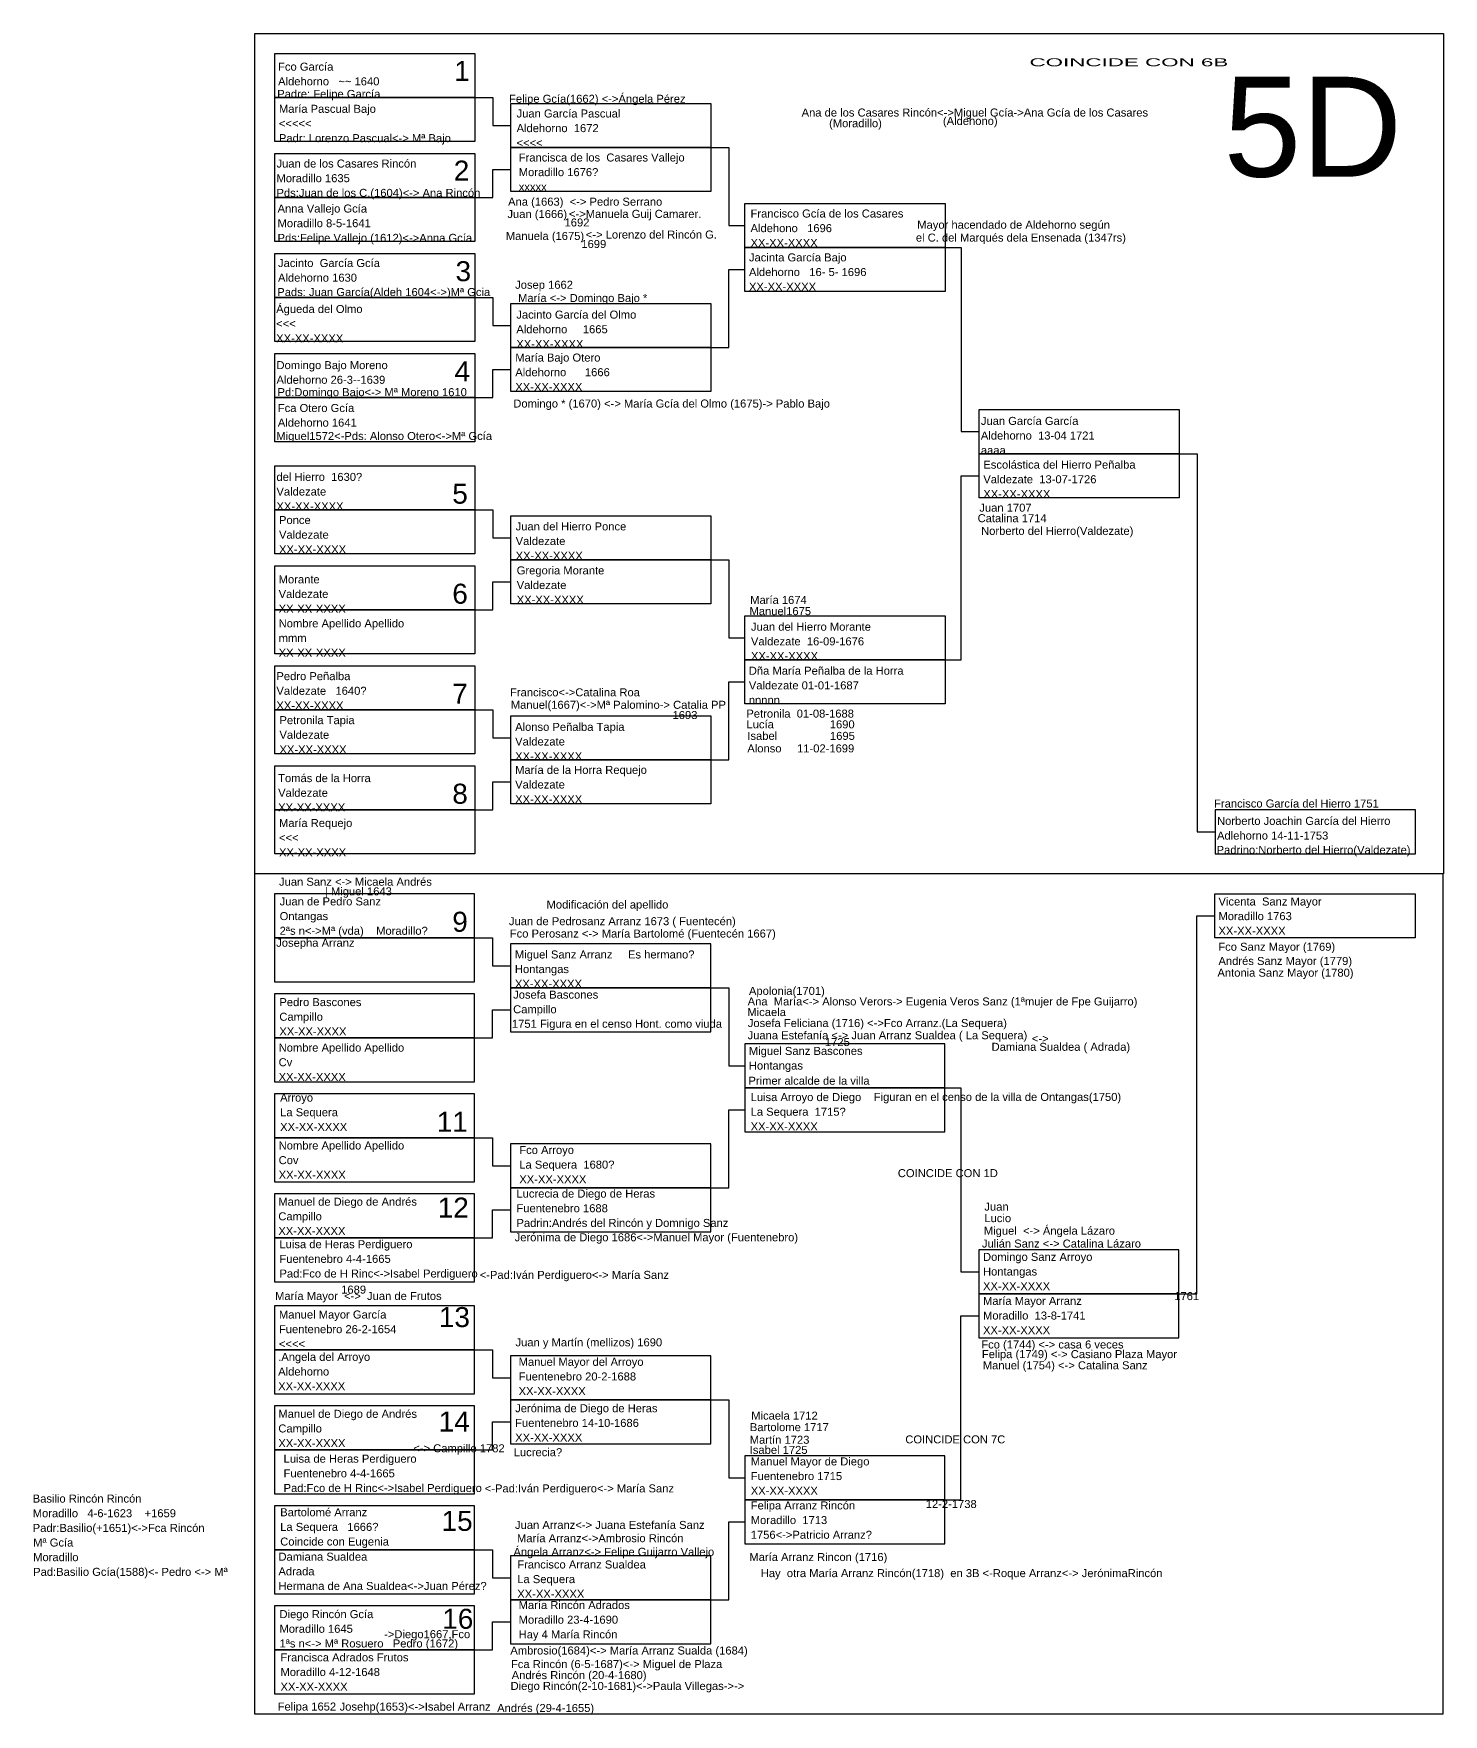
# Model space of a CAD drawing. Header units: millimetres. Extents: x -16844 to 23151, y -8543 to 4892.
# Drawn here: x -1809.2 to -1457, y -1498.6 to -1078.5 of the extents above; entities that cross this region are included whole.
import ezdxf
from ezdxf.enums import TextEntityAlignment as Align

# ---------------------------------------------------------------- set-up
doc = ezdxf.new("R2010")
doc.units = ezdxf.units.MM
doc.layers.add('Sanz', color=230, linetype='Continuous')
doc.styles.add('Arial', font='arial.ttf', dxfattribs={"height": 0.01})

# ---------------------------------------------------------------- blocks, each defined once
blk = doc.blocks.new('Hoja superior')
for points in [[(0, 210), (297, 210), (297, 0), (0, 0)], [(5, 205), (55, 205), (55, 194), (5, 194)], [(5, 194), (55, 194), (55, 183), (5, 183)], [(64, 192.5), (114, 192.5), (114, 181.5), (64, 181.5)], [(64, 181.5), (114, 181.5), (114, 170.5), (64, 170.5)], [(5, 180), (55, 180), (55, 169), (5, 169)], [(5, 169), (55, 169), (55, 158), (5, 158)], [(122.5, 167.5), (172.5, 167.5), (172.5, 156.5), (122.5, 156.5)], [(122.5, 156.5), (172.5, 156.5), (172.5, 145.5), (122.5, 145.5)], [(5, 155), (55, 155), (55, 144), (5, 144)], [(5, 144), (55, 144), (55, 133), (5, 133)], [(64, 142.5), (114, 142.5), (114, 131.5), (64, 131.5)], [(64, 131.5), (114, 131.5), (114, 120.5), (64, 120.5)], [(5, 130), (55, 130), (55, 119), (5, 119)], [(5, 119), (55, 119), (55, 108), (5, 108)], [(181, 116), (231, 116), (231, 105), (181, 105)], [(5, 102), (55, 102), (55, 91), (5, 91)], [(181, 105), (231, 105), (231, 94), (181, 94)], [(5, 91), (55, 91), (55, 80), (5, 80)], [(64, 89.5), (114, 89.5), (114, 78.5), (64, 78.5)], [(5, 77), (55, 77), (55, 66), (5, 66)], [(64, 78.5), (114, 78.5), (114, 67.5), (64, 67.5)], [(5, 66), (55, 66), (55, 55), (5, 55)], [(122.5, 64.5), (172.5, 64.5), (172.5, 53.5), (122.5, 53.5)], [(5, 52), (55, 52), (55, 41), (5, 41)], [(122.5, 53.5), (172.5, 53.5), (172.5, 42.5), (122.5, 42.5)], [(5, 41), (55, 41), (55, 30), (5, 30)], [(64, 39.5), (114, 39.5), (114, 28.5), (64, 28.5)], [(5, 27), (55, 27), (55, 16), (5, 16)], [(64, 28.5), (114, 28.5), (114, 17.5), (64, 17.5)], [(5, 16), (55, 16), (55, 5), (5, 5)], [(240, 5), (290, 5), (290, 16), (240, 16)]]:
    blk.add_lwpolyline(points, close=True)
for points in [[(55, 194), (59.5, 194), (59.5, 187), (64, 187)], [(114, 181.5), (118.5, 181.5), (118.5, 162), (122.5, 162)], [(55, 169), (59.5, 169), (59.5, 176), (64, 176)], [(172.5, 156.5), (176.5, 156.5), (176.5, 110.5), (181, 110.5)], [(114, 131.5), (118.5, 131.5), (118.5, 151), (122.5, 151)], [(55, 144), (59.5, 144), (59.5, 137), (64, 137)], [(55, 119), (59.5, 119), (59.5, 126), (64, 126)], [(231, 105), (235.5, 105), (235.5, 10.5), (240, 10.5)], [(172.5, 53.5), (176.5, 53.5), (176.5, 99.5), (181, 99.5)], [(55, 91), (59.5, 91), (59.5, 84), (64, 84)], [(114, 78.5), (118.5, 78.5), (118.5, 59), (122.5, 59)], [(55, 66), (59.5, 66), (59.5, 73), (64, 73)], [(114, 28.5), (118.5, 28.5), (118.5, 48), (122.5, 48)], [(55, 41), (59.5, 41), (59.5, 34), (64, 34)], [(55, 16), (59.5, 16), (59.5, 23), (64, 23)]]:
    blk.add_lwpolyline(points)
blk = doc.blocks.new('Hoja inferior')
for points in [[(0, -210), (297, -210), (297, 0), (0, 0)], [(5, -16), (55, -16), (55, -5), (5, -5)], [(240, -5), (290, -5), (290, -16), (240, -16)], [(5, -27), (55, -27), (55, -16), (5, -16)], [(64, -28.5), (114, -28.5), (114, -17.5), (64, -17.5)], [(64, -39.5), (114, -39.5), (114, -28.5), (64, -28.5)], [(5, -41), (55, -41), (55, -30), (5, -30)], [(5, -52), (55, -52), (55, -41), (5, -41)], [(122.5, -53.5), (172.5, -53.5), (172.5, -42.5), (122.5, -42.5)], [(122.5, -64.5), (172.5, -64.5), (172.5, -53.5), (122.5, -53.5)], [(5, -66), (55, -66), (55, -55), (5, -55)], [(5, -77), (55, -77), (55, -66), (5, -66)], [(64, -78.5), (114, -78.5), (114, -67.5), (64, -67.5)], [(64, -89.5), (114, -89.5), (114, -78.5), (64, -78.5)], [(5, -91), (55, -91), (55, -80), (5, -80)], [(5, -102), (55, -102), (55, -91), (5, -91)], [(181, -105), (231, -105), (231, -94), (181, -94)], [(181, -116), (231, -116), (231, -105), (181, -105)], [(5, -119), (55, -119), (55, -108), (5, -108)], [(5, -130), (55, -130), (55, -119), (5, -119)], [(64, -131.5), (114, -131.5), (114, -120.5), (64, -120.5)], [(5, -144), (55, -144), (55, -133), (5, -133)], [(64, -142.5), (114, -142.5), (114, -131.5), (64, -131.5)], [(5, -155), (55, -155), (55, -144), (5, -144)], [(122.5, -156.5), (172.5, -156.5), (172.5, -145.5), (122.5, -145.5)], [(5, -169), (55, -169), (55, -158), (5, -158)], [(122.5, -167.5), (172.5, -167.5), (172.5, -156.5), (122.5, -156.5)], [(5, -180), (55, -180), (55, -169), (5, -169)], [(64, -181.5), (114, -181.5), (114, -170.5), (64, -170.5)], [(5, -194), (55, -194), (55, -183), (5, -183)], [(64, -192.5), (114, -192.5), (114, -181.5), (64, -181.5)], [(5, -205), (55, -205), (55, -194), (5, -194)]]:
    blk.add_lwpolyline(points, close=True)
for points in [[(231, -105), (235.5, -105), (235.5, -10.5), (240, -10.5)], [(55, -16), (59.5, -16), (59.5, -23), (64, -23)], [(114, -28.5), (118.5, -28.5), (118.5, -48), (122.5, -48)], [(55, -41), (59.5, -41), (59.5, -34), (64, -34)], [(172.5, -53.5), (176.5, -53.5), (176.5, -99.5), (181, -99.5)], [(114, -78.5), (118.5, -78.5), (118.5, -59), (122.5, -59)], [(55, -66), (59.5, -66), (59.5, -73), (64, -73)], [(55, -91), (59.5, -91), (59.5, -84), (64, -84)], [(172.5, -156.5), (176.5, -156.5), (176.5, -110.5), (181, -110.5)], [(55, -119), (59.5, -119), (59.5, -126), (64, -126)], [(114, -131.5), (118.5, -131.5), (118.5, -151), (122.5, -151)], [(55, -144), (59.5, -144), (59.5, -137), (64, -137)], [(114, -181.5), (118.5, -181.5), (118.5, -162), (122.5, -162)], [(55, -169), (59.5, -169), (59.5, -176), (64, -176)], [(55, -194), (59.5, -194), (59.5, -187), (64, -187)]]:
    blk.add_lwpolyline(points)
blk = doc.blocks.new('Casilla')
at = {"style": 'Arial'}
for tag, p in [('NOMBRE', (0.88, 8.08)), ('LUGAR_NACIMIENTO', (0.88, 4.42)), ('FECHA', (0.88, 0.75))]:
    blk.add_attdef(tag, p, '', height=2, dxfattribs=at)
blk = doc.blocks.new('Hermanos')
at = {"style": 'Arial'}
blk.add_attdef('NOMBRE', (0, 0), '', height=2, dxfattribs=at)

msp = doc.modelspace()

# ---------------------------------------------------------------- block references
ref = msp.add_blockref('Casilla', (-1749.04, -1095.85))
ref.add_attrib('NOMBRE', 'Fco García', (-1748.16, -1087.77), dxfattribs={"height": 2, "style": 'Arial'})
ref.add_attrib('LUGAR_NACIMIENTO', 'Aldehorno   ~~ 1640', (-1748.16, -1091.44), dxfattribs={"height": 2, "style": 'Arial'})
ref = msp.add_blockref('Hermanos', (-1574.38, -1086.68))
ref.add_attrib('NOMBRE', '         COINCIDE CON 6B', (-1574.38, -1086.68), dxfattribs={"color": 30, "height": 2, "style": 'Arial', "width": 2})
for name, p, values in [('Hermanos', (-1748.38, -1094.59), {'NOMBRE': 'Padre: Felipe García'}), ('Casilla', (-1748.83, -1106.39), {'NOMBRE': 'María Pascual Bajo', 'LUGAR_NACIMIENTO': '<<<<<', 'FECHA': 'Padr: Lorenzo Pascual<-> Mª Bajo'}), ('Casilla', (-1689.45, -1107.56), {'NOMBRE': 'Juan García Pascual', 'LUGAR_NACIMIENTO': 'Aldehorno  1672', 'FECHA': '<<<<'}), ('Hermanos', (-1610.49, -1101.91), {'NOMBRE': '(Moradillo)'}), ('Hermanos', (-1582.04, -1101.34), {'NOMBRE': '(Aldehono)'}), ('Casilla', (-1688.91, -1118.56), {'NOMBRE': 'Francisca de los  Casares Vallejo', 'LUGAR_NACIMIENTO': 'Moradillo 1676?', 'FECHA': 'xxxxx'}), ('Casilla', (-1749.44, -1120.07), {'NOMBRE': 'Juan de los Casares Rincón', 'LUGAR_NACIMIENTO': 'Moradillo 1635', 'FECHA': 'Pds:Juan de los C.(1604)<-> Ana Rincón'}), ('Casilla', (-1749.17, -1131.32), {'NOMBRE': 'Anna Vallejo Gcía', 'LUGAR_NACIMIENTO': 'Moradillo 8-5-1641', 'FECHA': 'Pds:Felipe Vallejo (1612)<->Anna Gcía'}), ('Hermanos', (-1690.69, -1121.52), {'NOMBRE': 'Ana (1663)  <-> Pedro Serrano'}), ('Hermanos', (-1690.86, -1124.61), {'NOMBRE': 'Juan (1666)'}), ('Hermanos', (-1691.33, -1126.72), {'NOMBRE': '                   1692'}), ('Hermanos', (-1675.49, -1124.57), {'NOMBRE': '<->Manuela Guij Camarer.'}), ('Casilla', (-1630.99, -1132.56), {'NOMBRE': 'Francisco Gcía de los Casares', 'LUGAR_NACIMIENTO': 'Aldehono   1696', 'FECHA': 'XX-XX-XXXX'}), ('Hermanos', (-1687.13, -1132.1), {'NOMBRE': '                   1699'}), ('Casilla', (-1631.38, -1143.53), {'NOMBRE': 'Jacinta García Bajo', 'LUGAR_NACIMIENTO': 'Aldehorno   16- 5- 1696', 'FECHA': 'XX-XX-XXXX'}), ('Hermanos', (-1748.37, -1144.11), {'NOMBRE': 'Pads: Juan García(Aldeh 1604<->)Mª Gcia'}), ('Hermanos', (-1688.93, -1142.29), {'NOMBRE': 'Josep 1662'}), ('Casilla', (-1749.52, -1156.42), {'NOMBRE': 'Águeda del Olmo', 'LUGAR_NACIMIENTO': '<<<', 'FECHA': 'XX-XX-XXXX'}), ('Hermanos', (-1688.2, -1145.6), {'NOMBRE': 'María <-> Domingo Bajo *'}), ('Casilla', (-1689.51, -1157.83), {'NOMBRE': 'Jacinto García del Olmo', 'LUGAR_NACIMIENTO': 'Aldehorno     1665', 'FECHA': 'XX-XX-XXXX'}), ('Casilla', (-1689.77, -1168.57), {'NOMBRE': 'María Bajo Otero', 'LUGAR_NACIMIENTO': 'Aldehorno      1666', 'FECHA': 'XX-XX-XXXX'}), ('Hermanos', (-1748.3, -1169.13), {'NOMBRE': 'Pd:Domingo Bajo<-> Mª Moreno 1610'}), ('Hermanos', (-1689.39, -1171.98), {'NOMBRE': 'Domingo * (1670) <-> María Gcía del Olmo (1675)-> Pablo Bajo'}), ('Casilla', (-1573.44, -1184.4), {'NOMBRE': 'Juan García García', 'LUGAR_NACIMIENTO': 'Aldehorno  13-04 1721', 'FECHA': 'aaaa'}), ('Casilla', (-1749.45, -1198.4), {'NOMBRE': 'del Hierro  1630?', 'LUGAR_NACIMIENTO': 'Valdezate', 'FECHA': 'XX-XX-XXXX'}), ('Casilla', (-1572.83, -1195.33), {'NOMBRE': 'Escolástica del Hierro Peñalba', 'LUGAR_NACIMIENTO': 'Valdezate  13-07-1726', 'FECHA': 'XX-XX-XXXX'}), ('Hermanos', (-1572.94, -1198.01), {'NOMBRE': 'Juan 1707'}), ('Casilla', (-1748.81, -1209.18), {'NOMBRE': 'Ponce', 'LUGAR_NACIMIENTO': 'Valdezate', 'FECHA': 'XX-XX-XXXX'}), ('Casilla', (-1689.68, -1210.77), {'NOMBRE': 'Juan del Hierro Ponce', 'LUGAR_NACIMIENTO': 'Valdezate', 'FECHA': 'XX-XX-XXXX'}), ('Hermanos', (-1573.38, -1200.64), {'NOMBRE': 'Catalina 1714'}), ('Hermanos', (-1572.5, -1203.81), {'NOMBRE': 'Norberto del Hierro(Valdezate)'}), ('Casilla', (-1748.9, -1224), {'NOMBRE': 'Morante', 'LUGAR_NACIMIENTO': 'Valdezate', 'FECHA': 'XX-XX-XXXX'}), ('Casilla', (-1689.42, -1221.77), {'NOMBRE': 'Gregoria Morante', 'LUGAR_NACIMIENTO': 'Valdezate', 'FECHA': 'XX-XX-XXXX'}), ('Hermanos', (-1630.37, -1223.87), {'NOMBRE': 'Manuel1675'}), ('Hermanos', (-1630.2, -1221.07), {'NOMBRE': 'María 1674'}), ('Casilla', (-1748.9, -1235), {'NOMBRE': 'Nombre Apellido Apellido', 'LUGAR_NACIMIENTO': 'mmm', 'FECHA': 'XX-XX-XXXX'}), ('Casilla', (-1630.89, -1235.84), {'NOMBRE': 'Juan del Hierro Morante', 'LUGAR_NACIMIENTO': 'Valdezate  16-09-1676', 'FECHA': 'XX-XX-XXXX'}), ('Casilla', (-1749.46, -1248.2), {'NOMBRE': 'Pedro Peñalba', 'LUGAR_NACIMIENTO': 'Valdezate   1640?', 'FECHA': 'XX-XX-XXXX'}), ('Casilla', (-1631.42, -1246.84), {'NOMBRE': 'Dña María Peñalba de la Horra', 'LUGAR_NACIMIENTO': 'Valdezate 01-01-1687', 'FECHA': 'nnnnn'}), ('Hermanos', (-1690.21, -1244.16), {'NOMBRE': 'Francisco<->Catalina Roa'}), ('Hermanos', (-1631.15, -1249.48), {'NOMBRE': 'Petronila  01-08-1688'}), ('Casilla', (-1748.7, -1259.2), {'NOMBRE': 'Petronila Tapia', 'LUGAR_NACIMIENTO': 'Valdezate', 'FECHA': 'XX-XX-XXXX'}), ('Casilla', (-1689.81, -1260.88), {'NOMBRE': 'Alonso Peñalba Tapia', 'LUGAR_NACIMIENTO': 'Valdezate', 'FECHA': 'XX-XX-XXXX'}), ('Hermanos', (-1631.12, -1252.17), {'NOMBRE': 'Lucía                  1690'}), ('Hermanos', (-1631.69, -1258.18), {'NOMBRE': ' Alonso     11-02-1699'}), ('Hermanos', (-1631.69, -1255.05), {'NOMBRE': ' Isabel                 1695'}), ('Casilla', (-1749.03, -1273.69), {'NOMBRE': 'Tomás de la Horra', 'LUGAR_NACIMIENTO': 'Valdezate', 'FECHA': 'XX-XX-XXXX'}), ('Casilla', (-1689.81, -1271.63), {'NOMBRE': 'María de la Horra Requejo', 'LUGAR_NACIMIENTO': 'Valdezate', 'FECHA': 'XX-XX-XXXX'}), ('Casilla', (-1748.81, -1284.91), {'NOMBRE': 'María Requejo', 'LUGAR_NACIMIENTO': '<<<', 'FECHA': 'XX-XX-XXXX'}), ('Hermanos', (-1513.65, -1283.55), {'NOMBRE': 'Padrino:Norberto del Hierro(Valdezate)'}), ('Hermanos', (-1747.93, -1291.51), {'NOMBRE': 'Juan Sanz <-> Micaela Andrés'}), ('Hermanos', (-1736.46, -1293.91), {'NOMBRE': '| Miguel 1643'}), ('Casilla', (-1514.07, -1304.53), {'NOMBRE': 'Vicenta  Sanz Mayor', 'LUGAR_NACIMIENTO': 'Moradillo 1763', 'FECHA': 'XX-XX-XXXX'}), ('Hermanos', (-1748.63, -1306.76), {'NOMBRE': 'Josepha Arranz'}), ('Hermanos', (-1513.22, -1307.76), {'NOMBRE': 'Fco Sanz Mayor (1769)'}), ('Casilla', (-1689.87, -1317.77), {'NOMBRE': 'Miguel Sanz Arranz     Es hermano?', 'LUGAR_NACIMIENTO': 'Hontangas', 'FECHA': 'XX-XX-XXXX'}), ('Hermanos', (-1513.19, -1311.31), {'NOMBRE': 'Andrés Sanz Mayor (1779)'}), ('Hermanos', (-1513.45, -1314.24), {'NOMBRE': 'Antonia Sanz Mayor (1780)'}), ('Hermanos', (-1631.28, -1318.79), {'NOMBRE': ' Apolonia(1701)'}), ('Casilla', (-1748.72, -1329.68), {'NOMBRE': 'Pedro Bascones', 'LUGAR_NACIMIENTO': 'Campillo', 'FECHA': 'XX-XX-XXXX'}), ('Hermanos', (-1631.61, -1321.43), {'NOMBRE': ' Ana  María<-> Alonso Verors-> Eugenia Veros Sanz (1ªmujer de Fpe Guijarro)'}), ('Hermanos', (-1631.68, -1324.09), {'NOMBRE': ' Micaela'}), ('Hermanos', (-1630.8, -1326.83), {'NOMBRE': 'Josefa Feliciana (1716) <->Fco Arranz.(La Sequera)'}), ('Casilla', (-1748.9, -1341.05), {'NOMBRE': 'Nombre Apellido Apellido', 'LUGAR_NACIMIENTO': 'Cv', 'FECHA': 'XX-XX-XXXX'}), ('Hermanos', (-1630.85, -1329.88), {'NOMBRE': 'Juana Estefanía <-> Juan Arranz Sualdea ( La Sequera)'}), ('Hermanos', (-1611.52, -1331.59), {'NOMBRE': '1725'}), ('Hermanos', (-1570.66, -1332.77), {'NOMBRE': ' Damiana Sualdea ( Adrada)'}), ('Hermanos', (-1559.83, -1330.7), {'NOMBRE': '<-> '}), ('Casilla', (-1748.53, -1353.55), {'NOMBRE': 'Arroyo', 'LUGAR_NACIMIENTO': 'La Sequera', 'FECHA': 'XX-XX-XXXX'}), ('Casilla', (-1630.97, -1353.42), {'NOMBRE': 'Luisa Arroyo de Diego', 'LUGAR_NACIMIENTO': 'La Sequera  1715?', 'FECHA': 'XX-XX-XXXX'}), ('Casilla', (-1748.9, -1365.52), {'NOMBRE': 'Nombre Apellido Apellido', 'LUGAR_NACIMIENTO': 'Cov', 'FECHA': 'XX-XX-XXXX'}), ('Casilla', (-1688.77, -1366.64), {'NOMBRE': 'Fco Arroyo', 'LUGAR_NACIMIENTO': 'La Sequera  1680?', 'FECHA': 'XX-XX-XXXX'}), ('Casilla', (-1689.48, -1377.54), {'NOMBRE': 'Lucrecia de Diego de Heras', 'LUGAR_NACIMIENTO': 'Fuentenebro 1688', 'FECHA': 'Padrin:Andrés del Rincón y Domnigo Sanz'}), ('Hermanos', (-1571.68, -1372.72), {'NOMBRE': 'Juan'}), ('Hermanos', (-1571.68, -1375.6), {'NOMBRE': 'Lucio'}), ('Hermanos', (-1571.81, -1378.74), {'NOMBRE': 'Miguel  <-> Ángela Lázaro'}), ('Casilla', (-1748.7, -1390.19), {'NOMBRE': 'Luisa de Heras Perdiguero', 'LUGAR_NACIMIENTO': 'Fuentenebro 4-4-1665', 'FECHA': 'Pad:Fco de H Rinc<->Isabel Perdiguero'}), ('Casilla', (-1572.9, -1393.36), {'NOMBRE': 'Domingo Sanz Arroyo', 'LUGAR_NACIMIENTO': 'Hontangas', 'FECHA': 'XX-XX-XXXX'}), ('Hermanos', (-1697.78, -1389.77), {'NOMBRE': '<-Pad:Iván Perdiguero<-> María Sanz'}), ('Hermanos', (-1732.39, -1393.46), {'NOMBRE': '1689'}), ('Casilla', (-1572.9, -1404.36), {'NOMBRE': 'María Mayor Arranz ', 'LUGAR_NACIMIENTO': 'Moradillo  13-8-1741', 'FECHA': 'XX-XX-XXXX'}), ('Hermanos', (-1524.24, -1395.08), {'NOMBRE': '1761'}), ('Casilla', (-1748.83, -1407.77), {'NOMBRE': 'Manuel Mayor García', 'LUGAR_NACIMIENTO': 'Fuentenebro 26-2-1654', 'FECHA': '<<<<'}), ('Hermanos', (-1688.84, -1406.64), {'NOMBRE': 'Juan y Martín (mellizos) 1690'}), ('Hermanos', (-1572.46, -1407.18), {'NOMBRE': 'Fco (1744) <-> casa 6 veces'}), ('Casilla', (-1749.02, -1418.36), {'NOMBRE': '.Angela del Arroyo', 'LUGAR_NACIMIENTO': 'Aldehorno', 'FECHA': 'XX-XX-XXXX'}), ('Casilla', (-1688.94, -1419.59), {'NOMBRE': 'Manuel Mayor del Arroyo', 'LUGAR_NACIMIENTO': 'Fuentenebro 20-2-1688', 'FECHA': 'XX-XX-XXXX'}), ('Hermanos', (-1572.3, -1409.59), {'NOMBRE': 'Felipa (1749) <-> Casiano Plaza Mayor'}), ('Hermanos', (-1572.07, -1412.38), {'NOMBRE': 'Manuel (1754) <-> Catalina Sanz'}), ('Casilla', (-1748.97, -1432.59), {'NOMBRE': 'Manuel de Diego de Andrés', 'LUGAR_NACIMIENTO': 'Campillo', 'FECHA': 'XX-XX-XXXX'}), ('Hermanos', (-1629.94, -1424.96), {'NOMBRE': 'Micaela 1712'}), ('Hermanos', (-1630.28, -1427.84), {'NOMBRE': 'Bartolome 1717'}), ('Hermanos', (-1714.38, -1433.12), {'NOMBRE': '<-> Campillo 1782'}), ('Hermanos', (-1689.28, -1434.11), {'NOMBRE': 'Lucrecia?'}), ('Hermanos', (-1631.09, -1430.99), {'NOMBRE': ' Martín 1723'}), ('Hermanos', (-1631.09, -1433.53), {'NOMBRE': ' Isabel 1725'}), ('Casilla', (-1747.67, -1443.8), {'NOMBRE': 'Luisa de Heras Perdiguero', 'LUGAR_NACIMIENTO': 'Fuentenebro 4-4-1665', 'FECHA': 'Pad:Fco de H Rinc<->Isabel Perdiguero'}), ('Casilla', (-1630.94, -1444.49), {'NOMBRE': 'Manuel Mayor de Diego', 'LUGAR_NACIMIENTO': 'Fuentenebro 1715', 'FECHA': 'XX-XX-XXXX'}), ('Hermanos', (-1696.52, -1443.15), {'NOMBRE': '<-Pad:Iván Perdiguero<-> María Sanz'}), ('Casilla', (-1810.35, -1453.78), {'NOMBRE': 'Basilio Rincón Rincón', 'LUGAR_NACIMIENTO': 'Moradillo   4-6-1623    +1659', 'FECHA': 'Padr:Basilio(+1651)<->Fca Rincón '}), ('Hermanos', (-1586.34, -1447.05), {'NOMBRE': '12-2-1738'}), ('Casilla', (-1630.94, -1455.49), {'NOMBRE': 'Felipa Arranz Rincón', 'LUGAR_NACIMIENTO': 'Moradillo  1713', 'FECHA': '1756<->Patricio Arranz?'}), ('Hermanos', (-1688.96, -1452.28), {'NOMBRE': 'Juan Arranz<-> Juana Estefanía Sanz'}), ('Hermanos', (-1688.47, -1455.6), {'NOMBRE': 'María Arranz<->Ambrosio Rincón'}), ('Casilla', (-1810.24, -1464.76), {'NOMBRE': 'Mª Gcía', 'LUGAR_NACIMIENTO': 'Moradillo', 'FECHA': 'Pad:Basilio Gcía(1588)<- Pedro <-> Mª'}), ('Casilla', (-1689.28, -1470.25), {'NOMBRE': 'Francisco Arranz Sualdea', 'LUGAR_NACIMIENTO': 'La Sequera', 'FECHA': 'XX-XX-XXXX'}), ('Hermanos', (-1630.41, -1460.3), {'NOMBRE': 'María Arranz Rincon (1716)'}), ('Hermanos', (-1627.56, -1464.33), {'NOMBRE': 'Hay  otra María Arranz Rincón(1718)  en 3B <-Roque Arranz<-> JerónimaRincón'}), ('Casilla', (-1688.94, -1480.39), {'NOMBRE': 'María Rincón Adrados', 'LUGAR_NACIMIENTO': 'Moradillo 23-4-1690 ', 'FECHA': 'Hay 4 María Rincón'}), ('Casilla', (-1748.69, -1482.66), {'NOMBRE': 'Diego Rincón Gcía  ', 'LUGAR_NACIMIENTO': 'Moradillo 1645                    ', 'FECHA': '1ªs n<-> Mª Rosuero   Pedro (1672)'}), ('Hermanos', (-1690.13, -1483.67), {'NOMBRE': 'Ambrosio(1684)<-> María Arranz Sualda (1684)'}), ('Casilla', (-1748.44, -1493.47), {'NOMBRE': 'Francisca Adrados Frutos', 'LUGAR_NACIMIENTO': 'Moradillo 4-12-1648', 'FECHA': 'XX-XX-XXXX'}), ('Hermanos', (-1690.07, -1492.53), {'NOMBRE': 'Diego Rincón(2-10-1681)<->Paula Villegas->->'}), ('Hermanos', (-1689.79, -1489.82), {'NOMBRE': 'Andrés Rincón (20-4-1680)'}), ('Hermanos', (-1748.26, -1497.68), {'NOMBRE': 'Felipa 1652'}), ('Hermanos', (-1732.79, -1497.7), {'NOMBRE': 'Josehp(1653)<->Isabel Arranz'}), ('Hermanos', (-1693.42, -1498.04), {'NOMBRE': 'Andrés (29-4-1655)'})]:
    msp.add_blockref(name, p).add_auto_attribs(values)
ref = msp.add_blockref('Casilla', (-1692.1, -1096.55))
ref.add_attrib('FECHA', ' Felipe Gcía(1662) <->Ángela Pérez', (-1691.22, -1095.8), dxfattribs={"height": 2, "style": 'Arial'})
ref = msp.add_blockref('Casilla', (-1618.23, -1099.99))
ref.add_attrib('FECHA', 'Ana de los Casares Rincón<->Miguel Gcía->Ana Gcía de los Casares', (-1617.35, -1099.24), dxfattribs={"height": 2, "style": 'Arial'})
ref = msp.add_blockref('Hermanos', (-1588.46, -1127.28))
ref.add_attrib('NOMBRE', 'Mayor hacendado de Aldehorno según', (-1588.46, -1127.28), dxfattribs={"color": 4, "height": 2, "style": 'Arial'})
ref = msp.add_blockref('Casilla', (-1692.14, -1138.18))
ref.add_attrib('NOMBRE', 'Manuela (1675)', (-1691.26, -1130.09), dxfattribs={"height": 2, "style": 'Arial'})
ref = msp.add_blockref('Hermanos', (-1671.28, -1129.74))
ref.add_attrib('NOMBRE', '<-> Lorenzo del Rincón G.', (-1671.28, -1129.74), dxfattribs={"color": 6, "height": 2, "style": 'Arial'})
ref = msp.add_blockref('Hermanos', (-1588.8, -1130.5))
ref.add_attrib('NOMBRE', 'el C. del Marqués dela Ensenada (1347rs)', (-1588.8, -1130.5), dxfattribs={"color": 4, "height": 2, "style": 'Arial'})
ref = msp.add_blockref('Casilla', (-1749.06, -1144.94))
ref.add_attrib('NOMBRE', 'Jacinto  García Gcía', (-1748.18, -1136.86), dxfattribs={"height": 2, "style": 'Arial'})
ref.add_attrib('LUGAR_NACIMIENTO', 'Aldehorno 1630', (-1748.18, -1140.52), dxfattribs={"height": 2, "style": 'Arial'})
ref = msp.add_blockref('Casilla', (-1749.44, -1170.46))
ref.add_attrib('NOMBRE', 'Domingo Bajo Moreno', (-1748.56, -1162.38), dxfattribs={"height": 2, "style": 'Arial'})
ref.add_attrib('LUGAR_NACIMIENTO', 'Aldehorno 26-3--1639', (-1748.56, -1166.04), dxfattribs={"height": 2, "style": 'Arial'})
ref = msp.add_blockref('Casilla', (-1749.11, -1181.17))
ref.add_attrib('NOMBRE', 'Fca Otero Gcía', (-1748.23, -1173.09), dxfattribs={"height": 2, "style": 'Arial'})
ref.add_attrib('LUGAR_NACIMIENTO', 'Aldehorno 1641', (-1748.23, -1176.75), dxfattribs={"height": 2, "style": 'Arial'})
ref = msp.add_blockref('Casilla', (-1749.47, -1180.84))
ref.add_attrib('FECHA', 'Miguel1572<-Pds: Alonso Otero<->Mª Gcía', (-1748.6, -1180.09), dxfattribs={"height": 2, "style": 'Arial'})
ref = msp.add_blockref('Hermanos', (-1690.01, -1247.28))
ref.add_attrib('NOMBRE', 'Manuel(1667)<->Mª Palomino-> Catalia PP', (-1690.01, -1247.28), dxfattribs={"color": 3, "height": 2, "style": 'Arial'})
ref = msp.add_blockref('Hermanos', (-1649.6, -1249.84))
ref.add_attrib('NOMBRE', '1693', (-1649.6, -1249.84), dxfattribs={"color": 3, "height": 2, "style": 'Arial'})
ref = msp.add_blockref('Casilla', (-1515.16, -1280.04))
ref.add_attrib('NOMBRE', 'Francisco García del Hierro 1751', (-1514.28, -1271.96), dxfattribs={"height": 2, "style": 'Arial'})
ref = msp.add_blockref('Casilla', (-1514.42, -1284.38))
ref.add_attrib('NOMBRE', 'Norberto Joachin García del Hierro', (-1513.55, -1276.3), dxfattribs={"height": 2, "style": 'Arial'})
ref.add_attrib('LUGAR_NACIMIENTO', 'Adlehorno 14-11-1753', (-1513.55, -1279.97), dxfattribs={"height": 2, "style": 'Arial'})
ref = msp.add_blockref('Casilla', (-1748.65, -1304.52))
ref.add_attrib('NOMBRE', 'Juan de Pedro Sanz', (-1747.77, -1296.43), dxfattribs={"color": 4, "height": 2, "style": 'Arial'})
ref.add_attrib('LUGAR_NACIMIENTO', 'Ontangas', (-1747.77, -1300.1), dxfattribs={"height": 2, "style": 'Arial'})
ref.add_attrib('FECHA', '2ªs n<->Mª (vda)    Moradillo?', (-1747.77, -1303.77), dxfattribs={"color": 2, "height": 2, "style": 'Arial'})
ref = msp.add_blockref('Hermanos', (-1681.08, -1297.21))
ref.add_attrib('NOMBRE', 'Modificación del apellido', (-1681.08, -1297.21), dxfattribs={"color": 4, "height": 2, "style": 'Arial'})
ref = msp.add_blockref('Hermanos', (-1690.49, -1301.37))
ref.add_attrib('NOMBRE', 'Juan de Pedrosanz Arranz 1673 ( Fuentecén)', (-1690.49, -1301.37), dxfattribs={"color": 4, "height": 2, "style": 'Arial'})
ref = msp.add_blockref('Hermanos', (-1690.26, -1304.46))
ref.add_attrib('NOMBRE', 'Fco Perosanz <-> María Bartolomé (Fuentecén 1667)', (-1690.26, -1304.46), dxfattribs={"color": 4, "height": 2, "style": 'Arial'})
ref = msp.add_blockref('Casilla', (-1690.31, -1327.81))
ref.add_attrib('NOMBRE', 'Josefa Bascones   ', (-1689.43, -1319.73), dxfattribs={"height": 2, "style": 'Arial'})
ref.add_attrib('LUGAR_NACIMIENTO', 'Campillo', (-1689.43, -1323.39), dxfattribs={"height": 2, "style": 'Arial'})
ref = msp.add_blockref('Hermanos', (-1689.73, -1327.01))
ref.add_attrib('NOMBRE', '1751 Figura en el censo Hont. como viuda', (-1689.73, -1327.01), dxfattribs={"color": 4, "height": 2, "style": 'Arial'})
ref = msp.add_blockref('Casilla', (-1631.4, -1341.88))
ref.add_attrib('NOMBRE', 'Miguel Sanz Bascones', (-1630.53, -1333.8), dxfattribs={"height": 2, "style": 'Arial'})
ref.add_attrib('LUGAR_NACIMIENTO', 'Hontangas', (-1630.53, -1337.46), dxfattribs={"height": 2, "style": 'Arial'})
ref = msp.add_blockref('Hermanos', (-1630.64, -1341.25))
ref.add_attrib('NOMBRE', 'Primer alcalde de la villa', (-1630.64, -1341.25), dxfattribs={"color": 4, "height": 2, "style": 'Arial'})
ref = msp.add_blockref('Hermanos', (-1599.32, -1345.3))
ref.add_attrib('NOMBRE', 'Figuran en el censo de la villa de Ontangas(1750) ', (-1599.32, -1345.3), dxfattribs={"color": 4, "height": 2, "style": 'Arial'})
ref = msp.add_blockref('Hermanos', (-1593.31, -1364.35))
ref.add_attrib('NOMBRE', 'COINCIDE CON 1D', (-1593.31, -1364.35), dxfattribs={"color": 6, "height": 2, "style": 'Arial'})
ref = msp.add_blockref('Casilla', (-1748.98, -1379.56))
ref.add_attrib('NOMBRE', 'Manuel de Diego de Andrés', (-1748.1, -1371.48), dxfattribs={"color": 0, "height": 2, "style": 'Arial'})
ref.add_attrib('LUGAR_NACIMIENTO', 'Campillo', (-1748.1, -1375.14), dxfattribs={"height": 2, "style": 'Arial'})
ref.add_attrib('FECHA', 'XX-XX-XXXX', (-1748.1, -1378.81), dxfattribs={"height": 2, "style": 'Arial'})
ref = msp.add_blockref('Hermanos', (-1689.05, -1380.38))
ref.add_attrib('NOMBRE', 'Jerónima de Diego 1686<->Manuel Mayor (Fuentenebro)', (-1689.05, -1380.38), dxfattribs={"color": 30, "height": 2, "style": 'Arial'})
ref = msp.add_blockref('Hermanos', (-1572.3, -1381.95))
ref.add_attrib('NOMBRE', 'Julián Sanz <-> Catalina Lázaro', (-1572.3, -1381.95), dxfattribs={"color": 3, "height": 2, "style": 'Arial'})
ref = msp.add_blockref('Hermanos', (-1748.91, -1395.05))
ref.add_attrib('NOMBRE', 'María Mayor  <->  Juan de Frutos', (-1748.91, -1395.05), dxfattribs={"color": 2, "height": 2, "style": 'Arial'})
ref = msp.add_blockref('Casilla', (-1689.8, -1431.2))
ref.add_attrib('NOMBRE', 'Jerónima de Diego de Heras', (-1688.92, -1423.11), dxfattribs={"color": 30, "height": 2, "style": 'Arial'})
ref.add_attrib('LUGAR_NACIMIENTO', 'Fuentenebro 14-10-1686', (-1688.92, -1426.78), dxfattribs={"height": 2, "style": 'Arial'})
ref.add_attrib('FECHA', 'XX-XX-XXXX', (-1688.92, -1430.45), dxfattribs={"height": 2, "style": 'Arial'})
ref = msp.add_blockref('Hermanos', (-1591.44, -1430.9))
ref.add_attrib('NOMBRE', 'COINCIDE CON 7C', (-1591.44, -1430.9), dxfattribs={"color": 30, "height": 2, "style": 'Arial'})
ref = msp.add_blockref('Casilla', (-1748.5, -1457.19))
ref.add_attrib('NOMBRE', 'Bartolomé Arranz', (-1747.63, -1449.11), dxfattribs={"height": 2, "style": 'Arial'})
ref.add_attrib('LUGAR_NACIMIENTO', 'La Sequera   1666?', (-1747.63, -1452.77), dxfattribs={"height": 2, "style": 'Arial'})
ref.add_attrib('FECHA', 'Coincide con Eugenia', (-1747.63, -1456.44), dxfattribs={"color": 30, "height": 2, "style": 'Arial'})
ref = msp.add_blockref('Hermanos', (-1689.35, -1459.01))
ref.add_attrib('NOMBRE', 'Ángela Arranz<-> Felipe Guijarro Vallejo', (-1689.35, -1459.01), dxfattribs={"color": 3, "height": 2, "style": 'Arial'})
ref = msp.add_blockref('Casilla', (-1748.95, -1468.29))
ref.add_attrib('NOMBRE', 'Damiana Sualdea', (-1748.07, -1460.21), dxfattribs={"height": 2, "style": 'Arial'})
ref.add_attrib('LUGAR_NACIMIENTO', 'Adrada', (-1748.07, -1463.88), dxfattribs={"height": 2, "style": 'Arial'})
ref.add_attrib('FECHA', 'Hermana de Ana Sualdea<->Juan Pérez?', (-1748.07, -1467.54), dxfattribs={"color": 1, "height": 2, "style": 'Arial'})
ref = msp.add_blockref('Hermanos', (-1721.67, -1479.59))
ref.add_attrib('NOMBRE', '->Diego1667,Fco', (-1721.67, -1479.59), dxfattribs={"color": 0, "height": 2, "style": 'Arial'})
ref = msp.add_blockref('Hermanos', (-1689.97, -1487.06))
ref.add_attrib('NOMBRE', 'Fca Rincón (6-5-1687)<-> Miguel de Plaza', (-1689.97, -1487.06), dxfattribs={"color": 30, "height": 2, "style": 'Arial'})
at = {"layer": 'Sanz'}
for name, p in [('Hoja superior', (-1754, -1288.51)), ('Hoja inferior', (-1754.07, -1288.53))]:
    msp.add_blockref(name, p, dxfattribs=at)

# ---------------------------------------------------------------- texts
at = {"style": 'Arial'}
for s, p in [('1', (-1700.27, -1090.34)), ('2', (-1700.38, -1115.26)), ('3', (-1699.94, -1140.4)), ('4', (-1700.2, -1165.46)), ('5', (-1700.75, -1196.01)), ('6', (-1700.75, -1221.01)), ('7', (-1700.75, -1246.01)), ('8', (-1700.75, -1271.01)), ('9', (-1700.75, -1303.01)), ('11', (-1700.75, -1353.01)), ('12', (-1700.51, -1374.46)), ('13', (-1700.23, -1401.83)), ('14', (-1700.27, -1427.93)), ('15', (-1699.55, -1452.77)), ('16', (-1699.38, -1477.25))]:
    msp.add_text(s, height=5, dxfattribs=at).set_placement(p, align=Align.RIGHT)
at = {"layer": 'Sanz', "style": 'Arial'}
msp.add_text('5D', height=25, dxfattribs=at).set_placement((-1467.29, -1114.28), align=Align.RIGHT)

doc.saveas('drawing.dxf')
